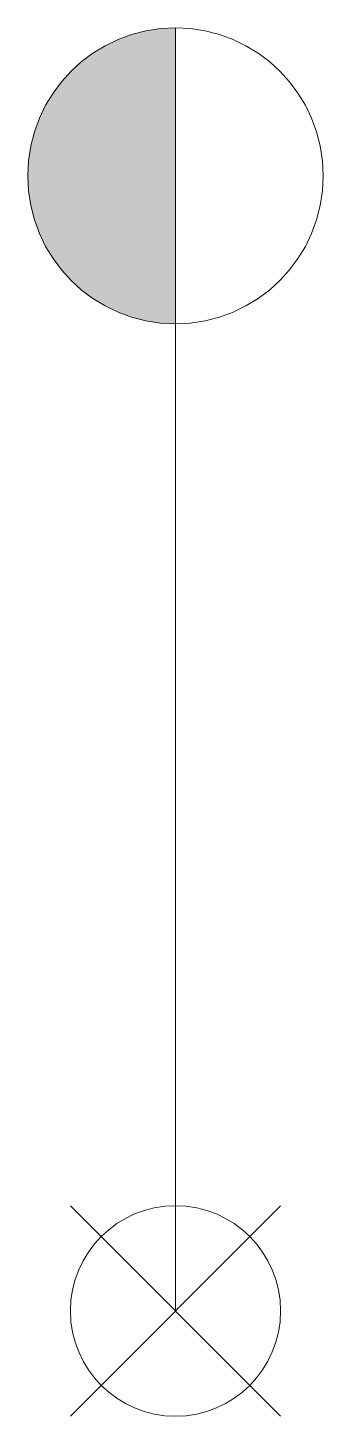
# Model space of a CAD drawing. Header units: metres. Extents: x -0.14 to 0.14, y -0.1 to 1.22.
import ezdxf

# ---------------------------------------------------------------- set-up
doc = ezdxf.new("R2010")
doc.units = ezdxf.units.M
doc.header["$LTSCALE"] = 2
doc.header["$PDMODE"] = 3
doc.header["$PDSIZE"] = 0.1
doc.linetypes.add('Socle_Continu', pattern=[2.5, 2.5, 0])
doc.layers.add('MARQU_PSS', color=7, linetype='Socle_Continu', lineweight=13)
doc.layers.add('TRANS_SCS', color=242, linetype='Socle_Continu', lineweight=13)
doc.styles.get("Standard").update_dxf_attribs({"font": 'arial.ttf'})

# ---------------------------------------------------------------- blocks, each defined once
blk = doc.blocks.new('QP_1052')
at = {"layer": 'TRANS_SCS', "linetype": 'Socle_Continu', "lineweight": -2}
h = blk.add_hatch(color=256, dxfattribs=at)
edge = h.paths.add_edge_path()
edge.add_ellipse((0, 1.0782), major_axis=(-0.0994, 0.0994), ratio=1, start_angle=-45, end_angle=135, ccw=False)
edge.add_line((0, 1.2188), (0, 0.9376))
for p, q in [((0, 1.2188), (0, 1.2188)), ((0, 1.2188), (0, 0.9375)), ((0, 0), (0, 0.9375))]:
    blk.add_line(p, q, dxfattribs=at)
for centre, major_axis, start_param, end_param in [((0, 1.0782), (-0.0994, 0.0994), -0.785398, 2.356194), ((0, 0), (0.0707, 0.0707), 3.926991, 7.068583)]:
    blk.add_ellipse(centre, major_axis=major_axis, ratio=1, start_param=start_param, end_param=end_param, dxfattribs=at)
at = {"layer": 'TRANS_SCS', "linetype": 'Socle_Continu', "lineweight": -2, "extrusion": (0, 0, -1)}
for centre, major_axis, start_param, end_param in [((0, 1.0782), (0.0994, 0.0994), -0.785398, 2.356194), ((0, 0), (-0.0707, 0.0707), 3.926991, 7.068583)]:
    blk.add_ellipse(centre, major_axis=major_axis, ratio=1, start_param=start_param, end_param=end_param, dxfattribs=at)
at = {"layer": 'TRANS_SCS', "linetype": 'Socle_Continu', "lineweight": 0}
blk.add_point((0, 0), dxfattribs=at)
at = {"layer": 'TRANS_SCS', "linetype": 'Socle_Continu', "flags": 9}
for tag, p in [('ID', (1.1955, 0.9363)), ('NATURE', (1.1955, 0.615)), ('FAMILLE', (1.1955, 0.2937)), ('CALQUE', (1.1955, -0.0276)), ('PCRS', (1.1955, -0.3488))]:
    blk.add_attdef(tag, p, '', height=0.2, dxfattribs=at)

msp = doc.modelspace()

# ---------------------------------------------------------------- block references
at = {"layer": 'MARQU_PSS'}
msp.add_blockref('QP_1052', (0, 0), dxfattribs=at)

doc.saveas('drawing.dxf')
